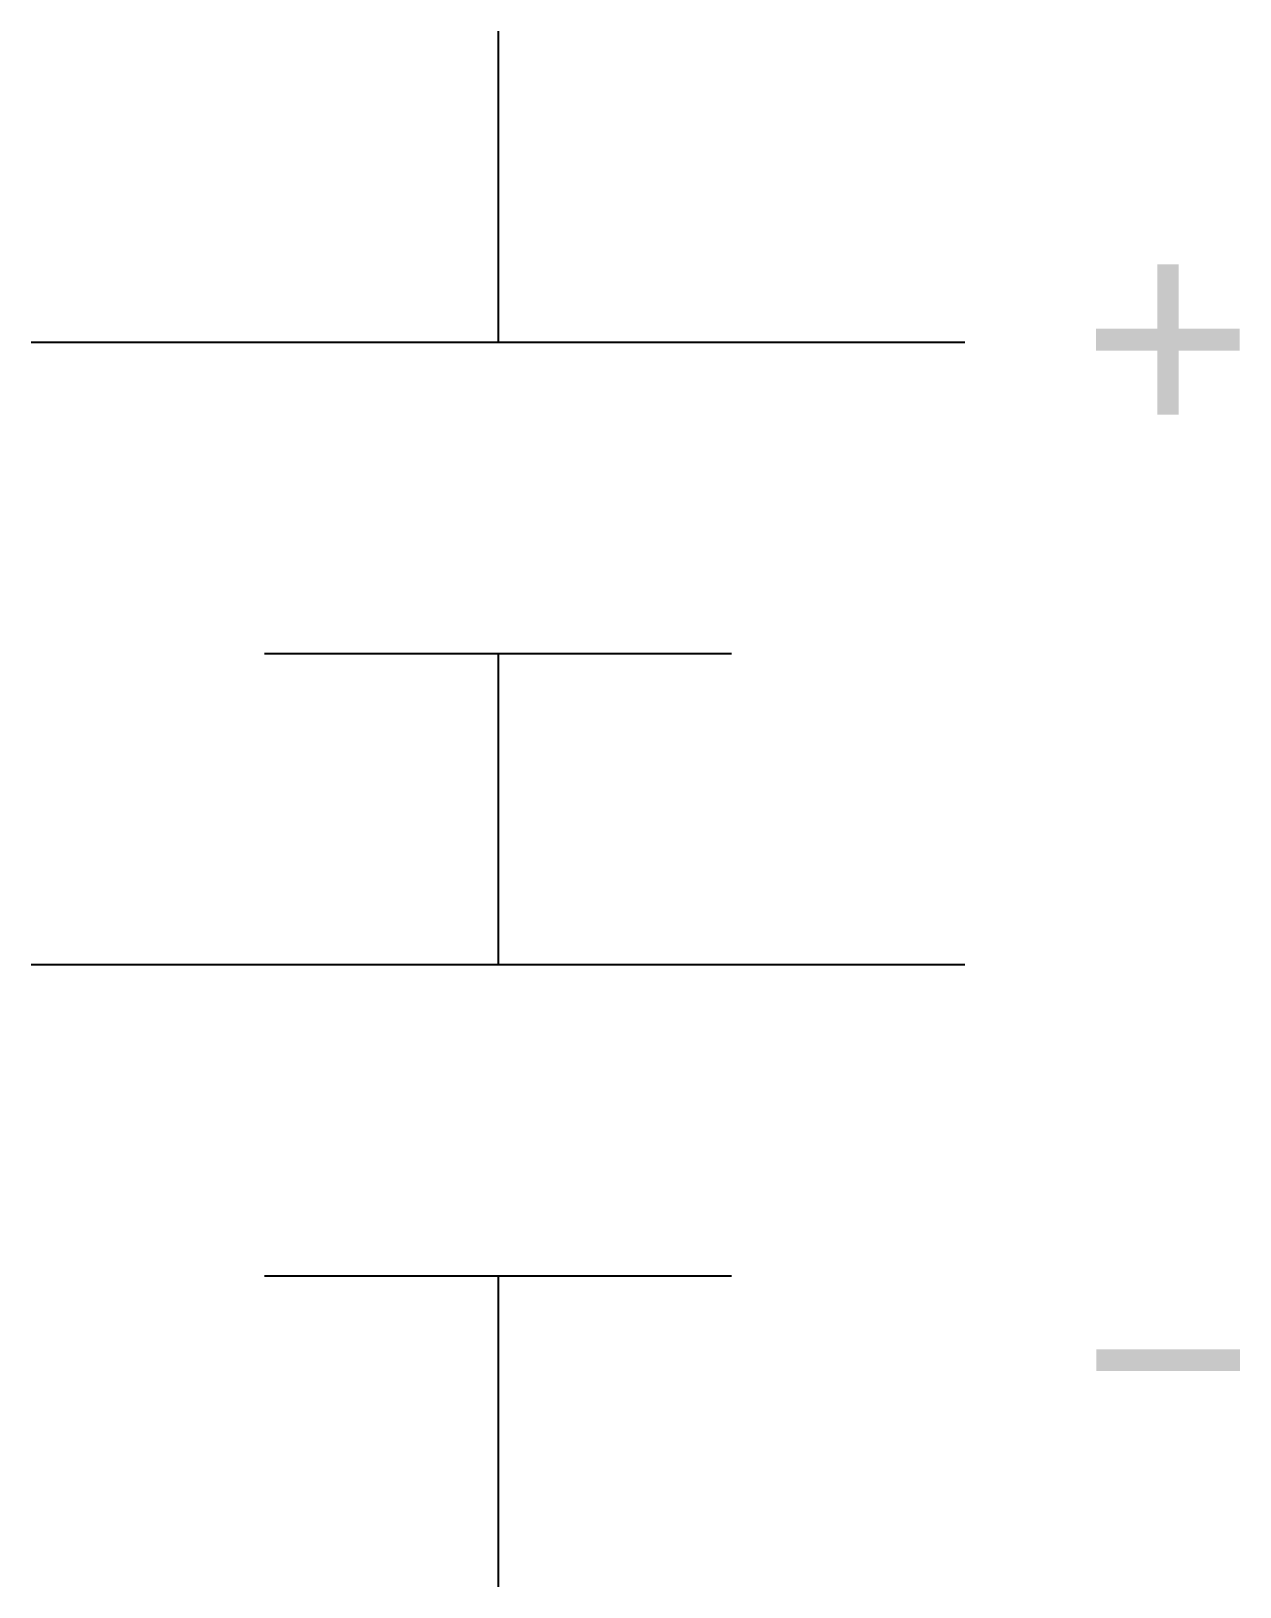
# Model space of a CAD drawing. Header units: millimetres. Extents: x -3.8 to 6, y -12.5 to 0.
import ezdxf
from ezdxf.enums import TextEntityAlignment as Align

# ---------------------------------------------------------------- set-up
doc = ezdxf.new("R2010")
doc.units = ezdxf.units.MM
doc.layers.get('0').update_dxf_attribs({"linetype": 'CONTINUOUS'})
doc.styles.add('ARIAL', font='arial.ttf')

# ---------------------------------------------------------------- blocks, each defined once
blk = doc.blocks.new('291_E_LV_SLD_IEC60617_battery')
at = {"true_color": 0x0000ff}
for p, q in [((0, 0), (0, -2.5)), ((-3.75, -2.5), (3.75, -2.5)), ((-1.875, -5), (1.875, -5)), ((0, -5), (0, -7.5)), ((-3.75, -7.5), (3.75, -7.5)), ((-1.875, -10), (1.875, -10)), ((0, -10), (0, -12.5))]:
    blk.add_line(p, q, dxfattribs=at)
at = {"true_color": 0x0000ff, "style": 'ARIAL'}
for s, p in [('+', (4.688, -3.3)), ('−', (4.688, -11.5))]:
    blk.add_text(s, height=1.7, dxfattribs=at).set_placement(p)
blk.add_attdef('TAG', text='', height=2.5, dxfattribs=at).set_placement((-5.75, -2.2), align=Align.RIGHT)
at = {"color": 7, "style": 'ARIAL'}
for tag, p in [('VOLTAGE', (-5.75, -9)), ('CAPACITY', (-5.75, -12)), ('CELLS', (-5.75, -15)), ('MANUFACTURER', (-5.75, -18))]:
    blk.add_attdef(tag, text='', height=1.7, dxfattribs=at).set_placement(p, align=Align.RIGHT)

msp = doc.modelspace()

# ---------------------------------------------------------------- block references
msp.add_blockref('291_E_LV_SLD_IEC60617_battery', (0, 0))

doc.saveas('drawing.dxf')
